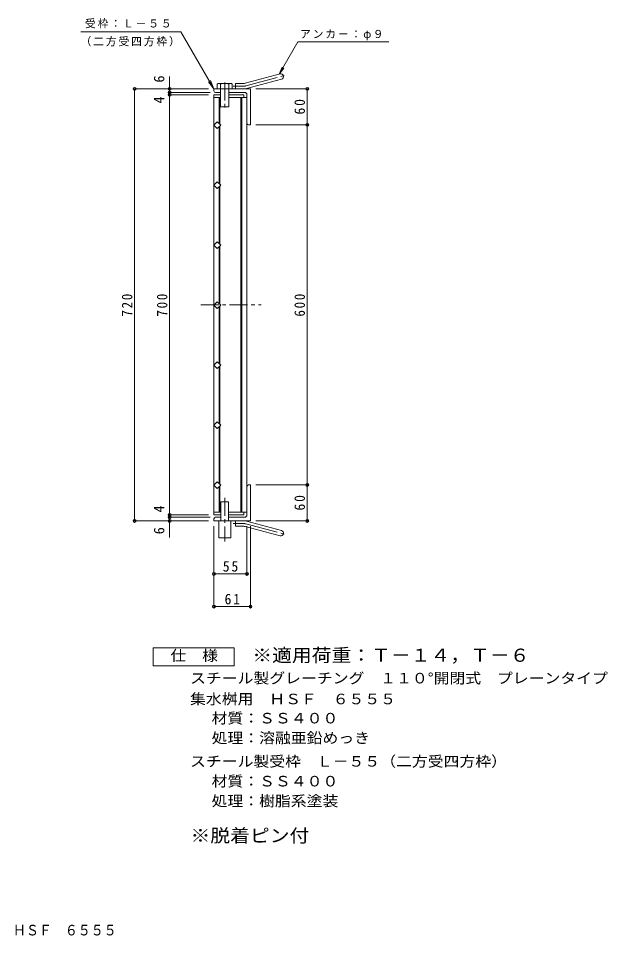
# Model space of a CAD drawing. Units: millimetres, scale not verified. Extents: x -1000 to 1060, y -823 to 809.
# Drawn here: x 78 to 1060, y -823 to 708 of the extents above; entities that cross this region are included whole.
import ezdxf
from ezdxf.enums import TextEntityAlignment as Align

# ---------------------------------------------------------------- set-up
doc = ezdxf.new("R2010")
doc.units = ezdxf.units.MM
doc.header["$LTSCALE"] = 6
doc.header["$PDMODE"] = 32
doc.header["$PDSIZE"] = 4.8
doc.linetypes.add('CHAIN1', pattern=[8, 5, -1, 1, -1])
doc.linetypes.add('CHAIN2', pattern=[12, 9, -1, 1, -1])
for name, color, linetype, lineweight in [('A-1', 2, 'Continuous', 9), ('A-2', 3, 'Continuous', 9), ('A-4', 7, 'Continuous', 9), ('A-5', 7, 'Continuous', 9), ('A-9', 4, 'Continuous', 9), ('F-4_F-4ﾚｲﾔ', 2, 'Continuous', 9)]:
    doc.layers.add(name, color=color, linetype=linetype, lineweight=lineweight)
doc.layers.add('F-5_F-5ﾚｲﾔ', color=2, linetype='Continuous')
doc.styles.add('ＭＳ ゴシック', font='')
doc.styles.get('ＭＳ ゴシック').set_extended_font_data('MS Gothic')

msp = doc.modelspace()

# ---------------------------------------------------------------- linework, layer by layer
at = {"layer": 'A-1'}
for p, q in [((455.997, 599.493), (514.187, 615.085)), ((439.852, 590.186), (439.852, 599.186)), ((453.667, 599.186), (439.852, 599.186)), ((458.326, 590.799), (516.517, 606.392)), ((464.852, 590.186), (403.852, 590.186)), ((403.852, 590.186), (403.852, 586.686)), ((414.852, 584.186), (406.352, 584.186)), ((454.852, 584.186), (428.852, 584.186)), ((464.852, 590.186), (464.852, 530.186)), ((458.852, 580.186), (458.852, 532.686)), ((461.352, 530.186), (464.852, 530.186)), ((458.852, -119.814), (458.852, -72.314)), ((461.352, -69.814), (464.852, -69.814)), ((464.852, -129.814), (464.852, -69.814)), ((403.852, -126.314), (403.852, -129.814)), ((464.852, -129.814), (403.852, -129.814)), ((415.352, -123.814), (406.352, -123.814)), ((454.852, -123.814), (428.352, -123.814)), ((439.852, -129.814), (439.852, -138.814)), ((458.326, -130.428), (516.517, -146.02)), ((453.667, -138.814), (439.852, -138.814)), ((455.997, -139.121), (514.187, -154.713))]:
    msp.add_line(p, q, dxfattribs=at)
at = {"layer": 'A-1', "linetype": 'CHAIN2'}
for p, q in [((457.161, 595.146), (522.328, 612.607)), ((453.667, 594.686), (436.047, 594.686)), ((453.667, -134.314), (436.047, -134.314)), ((457.161, -134.774), (522.328, -152.236))]:
    msp.add_line(p, q, dxfattribs=at)
at = {"layer": 'A-1'}
for centre, radius, start, end in [((515.352, 610.738), 4.5, 285.00014, 104.99991), ((453.667, 608.186), 9, 270, 285.00002), ((406.352, 586.686), 2.5, 180, 270), ((453.667, 608.186), 18, 270, 285), ((454.852, 580.186), 4, 0, 90), ((461.352, 532.686), 2.5, 180, 270), ((461.352, -72.314), 2.5, 90, 180), ((454.852, -119.814), 4, 270, 0), ((406.352, -126.314), 2.5, 90, 180), ((453.667, -147.814), 18, 74.99998, 89.99998), ((453.667, -147.814), 9, 74.99998, 90), ((515.352, -150.366), 4.5, 255.00008, 74.99986)]:
    msp.add_arc(centre, radius, start, end, dxfattribs=at)
at = {"layer": 'A-1', "linetype": 'CHAIN2'}
for centre, start, end in [((453.667, 608.186), 270, 284.99995), ((453.667, -147.814), 75.00005, 90)]:
    msp.add_arc(centre, 13.5, start, end, dxfattribs=at)
at = {"layer": 'A-2'}
for p, q in [((403.852, 580.186), (403.852, 329.686)), ((403.852, 580.186), (414.852, 580.186)), ((403.852, 575.686), (414.852, 575.686)), ((412.352, 575.686), (412.352, 532.5)), ((413.852, 575.686), (413.852, 531)), ((428.852, 580.186), (453.852, 580.186)), ((448.852, 575.686), (448.852, 329.686)), ((450.352, 575.686), (450.352, 329.686)), ((453.852, 580.186), (453.852, 575.686)), ((412.352, 526.872), (412.352, 432.5)), ((413.852, 528.372), (413.852, 431)), ((412.352, 426.872), (412.352, 332.5)), ((413.852, 428.372), (413.852, 331)), ((403.852, -119.814), (403.852, 329.686)), ((412.352, 232.5), (412.352, 326.872)), ((413.852, 231), (413.852, 328.372)), ((448.852, -115.314), (448.852, 329.686)), ((450.352, -115.314), (450.352, 329.686)), ((412.352, 132.5), (412.352, 226.872)), ((413.852, 131), (413.852, 228.372)), ((412.352, 32.5), (412.352, 126.872)), ((413.852, 31), (413.852, 128.372)), ((412.352, -67.5), (412.352, 26.872)), ((413.852, -69), (413.852, 28.372)), ((412.352, -115.314), (412.352, -73.128)), ((413.852, -115.314), (413.852, -71.628)), ((403.852, -115.314), (415.352, -115.314)), ((403.852, -119.814), (415.352, -119.814))]:
    msp.add_line(p, q, dxfattribs=at)
at = {"layer": 'A-2', "linetype": 'CHAIN1'}
msp.add_line((381.924, 230.186), (482.326, 230.186), dxfattribs=at)
at = {"layer": 'A-2'}
for points in [[(428.852, 575.686), (458.852, 575.686), (458.852, 329.686)], [(428.352, -115.314), (458.852, -115.314), (458.852, 329.686)], [(428.352, -119.814), (453.852, -119.814), (453.852, -115.314)]]:
    msp.add_lwpolyline(points, dxfattribs=at)
for points in [[(415.166, 529.686), (409.509, 524.029), (403.852, 529.686), (409.509, 535.343)], [(415.166, 429.686), (409.509, 424.029), (403.852, 429.686), (409.509, 435.343)], [(415.166, 329.686), (409.509, 324.029), (403.852, 329.686), (409.509, 335.343)], [(415.166, 229.686), (409.509, 235.343), (403.852, 229.686), (409.509, 224.029)], [(415.166, 129.686), (409.509, 135.343), (403.852, 129.686), (409.509, 124.029)], [(415.166, 29.686), (409.509, 35.343), (403.852, 29.686), (409.509, 24.029)], [(415.166, -70.314), (409.509, -64.657), (403.852, -70.314), (409.509, -75.971)]]:
    msp.add_lwpolyline(points, close=True, dxfattribs=at)
at = {"layer": 'A-4'}
for p, q in [((330.068, 610.959), (330.068, -157.431)), ((394.852, 590.186), (269.89, 590.186)), ((271.69, 590.186), (271.69, -129.814)), ((397.352, 584.186), (328.268, 584.186)), ((473.852, 590.186), (561.174, 590.186)), ((559.374, 590.186), (559.374, 530.186)), ((394.852, 580.186), (328.268, 580.186)), ((473.852, 530.186), (561.174, 530.186)), ((559.374, 530.186), (559.374, -129.814)), ((473.852, -69.814), (561.174, -69.814)), ((394.852, -119.814), (328.268, -119.814)), ((394.852, -129.814), (269.89, -129.814)), ((397.352, -123.814), (328.268, -123.814)), ((339.068, -129.814), (331.868, -129.814)), ((473.852, -129.814), (561.174, -129.814)), ((403.852, -138.814), (403.852, -274.495)), ((458.852, -138.814), (458.852, -219.932)), ((464.852, -138.814), (464.852, -274.495)), ((403.852, -218.132), (458.852, -218.132)), ((403.852, -227.132), (403.852, -219.932)), ((403.852, -272.695), (464.852, -272.695))]:
    msp.add_line(p, q, dxfattribs=at)
for p in [(271.69, 590.186), (330.068, 590.186), (330.068, 584.186), (330.068, 580.186), (559.374, 590.186), (559.374, 530.186), (559.374, -69.814), (330.068, -119.814), (330.068, -123.814), (271.69, -129.814), (330.068, -129.814), (559.374, -129.814), (403.852, -218.132), (458.852, -218.132), (403.852, -272.695), (464.852, -272.695)]:
    msp.add_point(p, dxfattribs=at)
at = {"layer": 'A-5'}
for p, q in [((181.873, 685.481), (348.833, 685.481)), ((403.852, 590.186), (348.833, 685.481)), ((512.602, 614.635), (517.386, 626.184)), ((512.602, 614.635), (520.212, 624.552)), ((403.852, 590.186), (394.721, 602.086)), ((403.852, 590.186), (398.112, 604.044))]:
    msp.add_line(p, q, dxfattribs=at)
msp.add_lwpolyline([(512.602, 614.635), (543.89, 668.827), (695.572, 668.827)], dxfattribs=at)
at = {"layer": 'A-9'}
for p, q in [((412.133, 599.146), (431.572, 599.146)), ((414.852, 590.186), (414.852, 598.105)), ((428.852, 590.186), (428.852, 598.105)), ((434.291, 598.105), (434.291, 590.186)), ((414.852, 590.186), (414.852, 560.186)), ((428.852, 590.186), (428.852, 560.186)), ((414.852, 560.186), (428.852, 560.186)), ((415.352, -98.117), (428.352, -98.117)), ((415.352, -98.117), (415.352, -129.814)), ((428.352, -98.117), (428.352, -129.814)), ((411.852, -129.814), (411.852, -157.814)), ((431.852, -129.814), (431.852, -157.814)), ((411.852, -157.814), (431.852, -157.814))]:
    msp.add_line(p, q, dxfattribs=at)
at = {"layer": 'A-9', "linetype": 'CHAIN1'}
for p, q in [((421.852, 601.081), (421.852, 554.724)), ((421.852, -91.111), (421.852, -164.306))]:
    msp.add_line(p, q, dxfattribs=at)
at = {"layer": 'A-9'}
msp.add_lwpolyline([(409.413, 598.105), (409.413, 590.186), (434.291, 590.186)], dxfattribs=at)
for centre, radius, start, end in [((412.133, 595.072), 4.074, 48.12389, 131.8763), ((421.852, 575.08), 24.066, 73.09029, 106.90971), ((431.572, 595.072), 4.074, 48.1237, 131.87611)]:
    msp.add_arc(centre, radius, start, end, dxfattribs=at)
at = {"layer": 'F-4_F-4ﾚｲﾔ'}
msp.add_lwpolyline([(302.838, -371.224), (302.838, -341.224), (437.837, -341.224), (437.837, -371.224)], close=True, dxfattribs=at)

# ---------------------------------------------------------------- texts
at = {"layer": 'A-4', "color": 2, "style": 'ＭＳ ゴシック'}
for s, p in [('6', (326.468, 600.645)), ('4', (326.468, 565.676)), ('4', (326.468, -115.909)), ('6', (326.468, -152.199))]:
    msp.add_text(s, height=17.6, rotation=90, dxfattribs=at).set_placement(p, align=Align.BOTTOM_LEFT)
at = {"layer": 'A-4', "color": 2, "char_height": 17.6, "attachment_point": 7, "rotation": 90, "style": 'ＭＳ ゴシック'}
for s, insert in [('\\T1.27;\\W0.95;60', (555.775, 547.436)), ('\\T1.27;\\W0.9;720', (268.09, 210.686)), ('\\T1.27;\\W0.9;700', (326.468, 210.686)), ('\\T1.27;\\W0.9;600', (555.775, 210.686)), ('\\T1.27;\\W0.95;60', (555.775, -112.564))]:
    msp.add_mtext(s, dxfattribs=dict(at, insert=insert))
at = {"layer": 'A-4', "color": 2, "char_height": 17.6, "attachment_point": 7, "style": 'ＭＳ ゴシック'}
for s, insert in [('\\T1.27;\\W0.95;55', (418.602, -214.532)), ('\\T1.27;\\W0.95;61', (421.602, -269.095))]:
    msp.add_mtext(s, dxfattribs=dict(at, insert=insert))
at = {"layer": 'A-5', "char_height": 13.2, "attachment_point": 7, "style": 'ＭＳ ゴシック'}
for s, insert in [('\\T1.17;受枠：Ｌ－５５', (189.072, 691.062)), ('\\T1.17;アンカ－：φ９', (547.293, 671.324)), ('\\T1.17;（二方受四方枠）', (181.606, 660.859))]:
    msp.add_mtext(s, dxfattribs=dict(at, insert=insert))
at = {"layer": 'F-4_F-4ﾚｲﾔ', "style": 'ＭＳ ゴシック', "width": 1.1}
for s, p in [('仕\u3000様', (331.338, -368.225)), ('スチール製グレーチング\u3000１１０°開閉式\u3000プレーンタイプ', (364.091, -405.977)), ('集水桝用\u3000ＨＳＦ\u3000６５５５', (364.091, -440.664)), ('材質：ＳＳ４００', (399.919, -472.646)), ('処理：溶融亜鉛めっき', (399.919, -505.647)), ('スチール製受枠\u3000Ｌ－５５（二方受四方枠）', (364.092, -544.647)), ('材質：ＳＳ４００', (399.918, -577.647)), ('処理：樹脂系塗装', (399.918, -610.647))]:
    msp.add_text(s, height=17.6, dxfattribs=at).set_placement(p, align=Align.BOTTOM_LEFT)
at = {"layer": 'F-4_F-4ﾚｲﾔ', "color": 3, "style": 'ＭＳ ゴシック', "width": 1.1}
msp.add_text('※脱着ピン付', height=21.99, dxfattribs=at).set_placement((364.849, -671.861), align=Align.BOTTOM_LEFT)
at = {"layer": 'F-5_F-5ﾚｲﾔ', "color": 3, "style": 'ＭＳ ゴシック', "width": 1.1}
msp.add_text('※適用荷重：Ｔ－１４，Ｔ－６', height=21.99, dxfattribs=at).set_placement((467.837, -371.224), align=Align.BOTTOM_LEFT)
at = {"layer": 'F-5_F-5ﾚｲﾔ', "style": 'ＭＳ ゴシック', "width": 0.9}
msp.add_text('集水桝用\u3000ＨＳＦ\u3000６５５５', height=17.6, dxfattribs=at).set_placement((-39.071, -825.907), align=Align.BOTTOM_LEFT)

doc.saveas('drawing.dxf')
